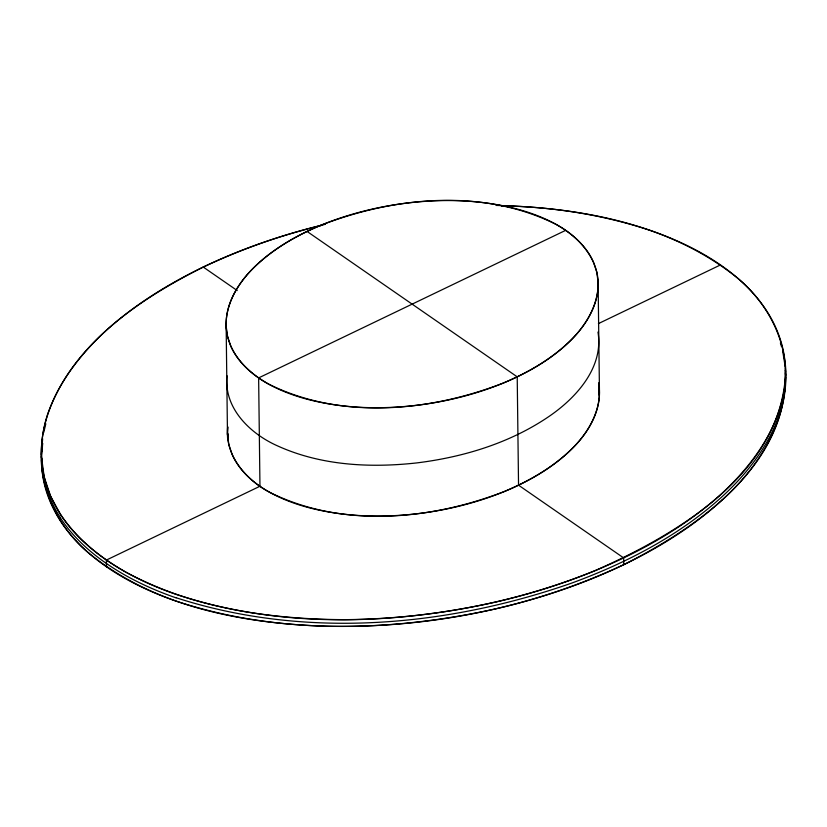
<?xml version="1.0" encoding="UTF-8"?>
<svg xmlns="http://www.w3.org/2000/svg" width="827" height="827" viewBox="0 0 827 827"><rect width="100%" height="100%" fill="white"/><g stroke="black" fill="none" stroke-linecap="round" stroke-linejoin="round"><path stroke-width="1.24" d="M41.391 454.602L42.632 438.775M41.433 457.982L42.539 443.22M227.539 437.741L227.807 433.358M785.567 373.763C780.243 474.305 676.052 534.738 595.223 570.589A472.755 271.835 -0.7 0 1 564.283 582.342A465.405 267.607 -0.7 0 1 531.058 592.907A454.333 261.239 -0.7 0 1 495.88 602.025C391.078 625.357 278.926 628.499 176.099 594.375A285.625 164.232 -0.7 0 1 149.78 584.048A279.412 160.665 -0.7 0 1 126.531 572.522C90.887 552.405 56.867 522.364 45.433 481.717C39.158 459.636 40.554 435.705 47.708 413.996C72.652 343.805 139.732 298.96 203.256 267.059A476.352 273.902 -0.7 0 1 231.694 254.385A472.755 271.835 -0.7 0 1 262.635 242.631A465.405 267.607 -0.7 0 1 295.859 232.067A454.333 261.239 -0.7 0 1 325.435 224.272M785.609 377.143C784.968 424.478 755.682 465.932 721.971 496.769C678.946 535.782 626.484 562.949 572.274 582.89C446.198 627.062 304.574 639.333 176.141 597.756M41.784 458.241C40.761 480.508 48.514 502.558 60.495 521.113A285.625 164.232 -0.7 0 0 73.365 537.901A279.412 160.665 -0.7 0 0 88.84 553.16C155.187 607.142 242.849 623.506 326.22 626.235C428.303 628.489 531.172 608.052 623.744 564.686A476.352 273.902 -0.7 0 0 650.487 550.844A472.755 271.835 -0.7 0 0 676.104 535.41A465.405 267.607 -0.7 0 0 700.118 518.467A454.333 261.239 -0.7 0 0 722.012 500.159M42.198 450.818L42.601 443.396M598.593 382.849C602.583 405.003 591.77 426.99 577.308 443.189A219.879 126.428 -0.7 0 1 567.663 452.927A227.136 130.604 -0.7 0 1 556.726 462.086A232.666 133.788 -0.7 0 1 544.724 470.553A236.346 135.897 -0.7 0 1 531.906 478.264A238.135 136.931 -0.7 0 1 504.336 491.517C430.536 519.976 342.74 528.443 270.015 492.489A138.181 79.454 -0.7 0 1 251.119 479.422A139.691 80.322 -0.7 0 1 243.396 471.793A142.792 82.1 -0.7 0 1 236.967 463.409A147.537 84.84 -0.7 0 1 232.056 454.312L228.841 444.626L227.477 434.454L226.153 326.096C225.544 309.68 232.346 293.967 242.053 281.066A212.353 122.107 -0.7 0 1 248.286 273.437C268.217 251.625 294.247 236.439 321.269 225.099A236.346 135.897 -0.7 0 1 336.734 219.227A232.666 133.788 -0.7 0 1 353.346 213.945A227.136 130.604 -0.7 0 1 370.93 209.386A219.879 126.428 -0.7 0 1 389.29 205.675A212.353 122.107 -0.7 0 1 403.421 203.514C440.894 198.676 479.464 199.328 516.182 208.786A147.537 84.84 -0.7 0 1 530.8 213.211A142.792 82.1 -0.7 0 1 543.959 218.369A139.691 80.322 -0.7 0 1 555.579 224.127C578.621 236.367 599.978 259.75 598.076 287.393C597.27 301.958 590.85 315.666 582.218 327.213A212.353 122.107 -0.7 0 1 575.985 334.832C556.054 356.644 530.024 371.83 503.002 383.17A236.346 135.897 -0.7 0 1 487.537 389.052A232.666 133.788 -0.7 0 1 470.925 394.334A227.136 130.604 -0.7 0 1 453.341 398.893A219.879 126.428 -0.7 0 1 434.981 402.604A212.353 122.107 -0.7 0 1 420.85 404.765C383.377 409.592 344.807 408.941 308.089 399.493A147.537 84.84 -0.7 0 1 293.471 395.068A142.792 82.1 -0.7 0 1 280.312 389.91A139.691 80.322 -0.7 0 1 268.692 384.142C248.689 373.101 229.741 354.855 226.598 331.234C223.662 309.877 234.506 289.047 248.286 273.437A219.879 126.428 -0.7 0 1 257.931 263.689A227.136 130.604 -0.7 0 1 268.868 254.54A232.666 133.788 -0.7 0 1 280.87 246.074A236.346 135.897 -0.7 0 1 293.678 238.352A238.135 136.931 -0.7 0 1 321.258 225.109C395.058 196.65 482.854 188.184 555.579 224.127A138.181 79.454 -0.7 0 1 574.476 237.204A139.691 80.322 -0.7 0 1 582.198 244.823A142.792 82.1 -0.7 0 1 588.628 253.217A147.537 84.84 -0.7 0 1 593.538 262.304L596.753 272L598.117 282.172L599.441 390.52C600.102 406.894 593.217 422.669 583.542 435.56A212.353 122.107 -0.7 0 1 577.308 443.189C557.377 464.991 531.347 480.177 504.325 491.527A236.346 135.897 -0.7 0 1 488.86 497.399A232.666 133.788 -0.7 0 1 472.248 502.682A227.136 130.604 -0.7 0 1 454.664 507.24A219.879 126.428 -0.7 0 1 436.305 510.952A212.353 122.107 -0.7 0 1 422.173 513.112C384.7 517.94 346.131 517.288 309.412 507.84A147.537 84.84 -0.7 0 1 294.794 503.416A142.792 82.1 -0.7 0 1 281.635 498.257A139.691 80.322 -0.7 0 1 270.015 492.489C246.146 479.991 224.313 455.129 227.725 426.587M227.477 434.454L227.859 427.445M227.745 437.721L227.942 434.216M598.117 282.172C598.645 301.979 588.772 320.328 575.985 334.832A219.879 126.428 -0.7 0 1 566.34 344.58A227.136 130.604 -0.7 0 1 555.403 353.729A232.666 133.788 -0.7 0 1 543.401 362.205A236.346 135.897 -0.7 0 1 530.583 369.917A238.135 136.931 -0.7 0 1 503.012 383.17C429.213 411.619 341.417 420.095 268.692 384.142A138.181 79.454 -0.7 0 1 249.795 371.065A139.691 80.322 -0.7 0 1 242.073 363.446A142.792 82.1 -0.7 0 1 235.643 355.052A147.537 84.84 -0.7 0 1 230.733 345.965L227.518 336.269L226.153 326.096M785.247 370.165C789.878 464.278 697.068 527.75 623.744 564.686A476.352 273.902 -0.7 0 1 595.306 577.36A472.755 271.835 -0.7 0 1 564.365 589.113A465.405 267.607 -0.7 0 1 531.141 599.678A454.333 261.239 -0.7 0 1 495.962 608.796C391.088 631.942 279.113 635.022 176.182 601.146A285.625 164.232 -0.7 0 1 149.863 590.829A279.412 160.665 -0.7 0 1 126.614 579.293A276.414 158.939 -0.7 0 1 88.82 553.139M227.105 375.799C223.414 408.249 250.529 434.082 277.965 446.073C321.196 465.611 370.227 468.061 416.798 462.913C463.885 457.083 510.9 442.796 550.213 415.619C576.895 397.032 603.793 367.064 597.973 332.061M43.769 432.376L45.816 423.817M104.988 331.586C72.714 361.585 44.617 400.702 41.515 445.97C38.001 487.041 57.652 527.026 88.84 553.16M722.012 500.159C761.44 464.919 792.835 412.828 784.596 358.277C782.321 341.272 775.86 324.97 766.505 310.632A285.625 164.232 -0.7 0 0 753.635 293.843A279.412 160.665 -0.7 0 0 738.16 278.585C670.511 223.662 580.999 207.556 496.086 205.427M565.637 230.361L258.634 377.908L259.957 486.255L106.404 560.055L106.487 566.826M598.376 323.626L720.513 264.919M104.988 331.586A454.333 261.239 -0.7 0 1 126.882 313.278A465.405 267.607 -0.7 0 1 150.896 296.335A472.755 271.835 -0.7 0 1 176.523 280.911A476.352 273.902 -0.7 0 1 203.256 267.059C241.463 249.061 281.49 235.002 322.551 225.151M501.296 205.799C551.971 206.75 602.676 214.565 650.818 230.599A285.625 164.232 -0.7 0 1 677.137 240.926A279.412 160.665 -0.7 0 1 700.386 252.452A276.414 158.939 -0.7 0 1 738.18 278.606M307.055 231.436L517.216 376.843L518.539 485.191L623.661 557.915L623.744 564.686M203.256 267.059L237.235 290.566M738.16 278.585C770.04 305.504 790.943 347.319 784.327 389.589C777.566 430.691 751.784 465.591 721.93 493.388A454.333 261.239 -0.7 0 1 700.035 511.696A465.405 267.607 -0.7 0 1 676.021 528.639A472.755 271.835 -0.7 0 1 650.394 544.063A476.352 273.902 -0.7 0 1 595.244 570.578C515.955 602.759 430.453 618.813 344.973 619.661C270.15 619.299 193.208 608.3 126.531 572.522A276.414 158.939 -0.7 0 1 88.737 546.368A279.412 160.665 -0.7 0 1 73.283 531.13A285.625 164.232 -0.7 0 1 60.423 514.342L50.592 496.159L44.162 476.776L41.433 456.421M60.454 517.723C49.186 500.542 42.229 480.404 41.474 459.802M780.399 342.978L781.525 346.637M782.797 351.589L785.205 366.774M598.676 389.62L599.368 394.717M785.226 372.781L785.567 375.324M598.593 384.162L599.441 390.52M598.676 390.933L599.358 396.03M785.268 367.808L785.526 371.943M176.048 597.838A280.157 161.089 -0.7 0 1 60.309 517.764"/></g></svg>
